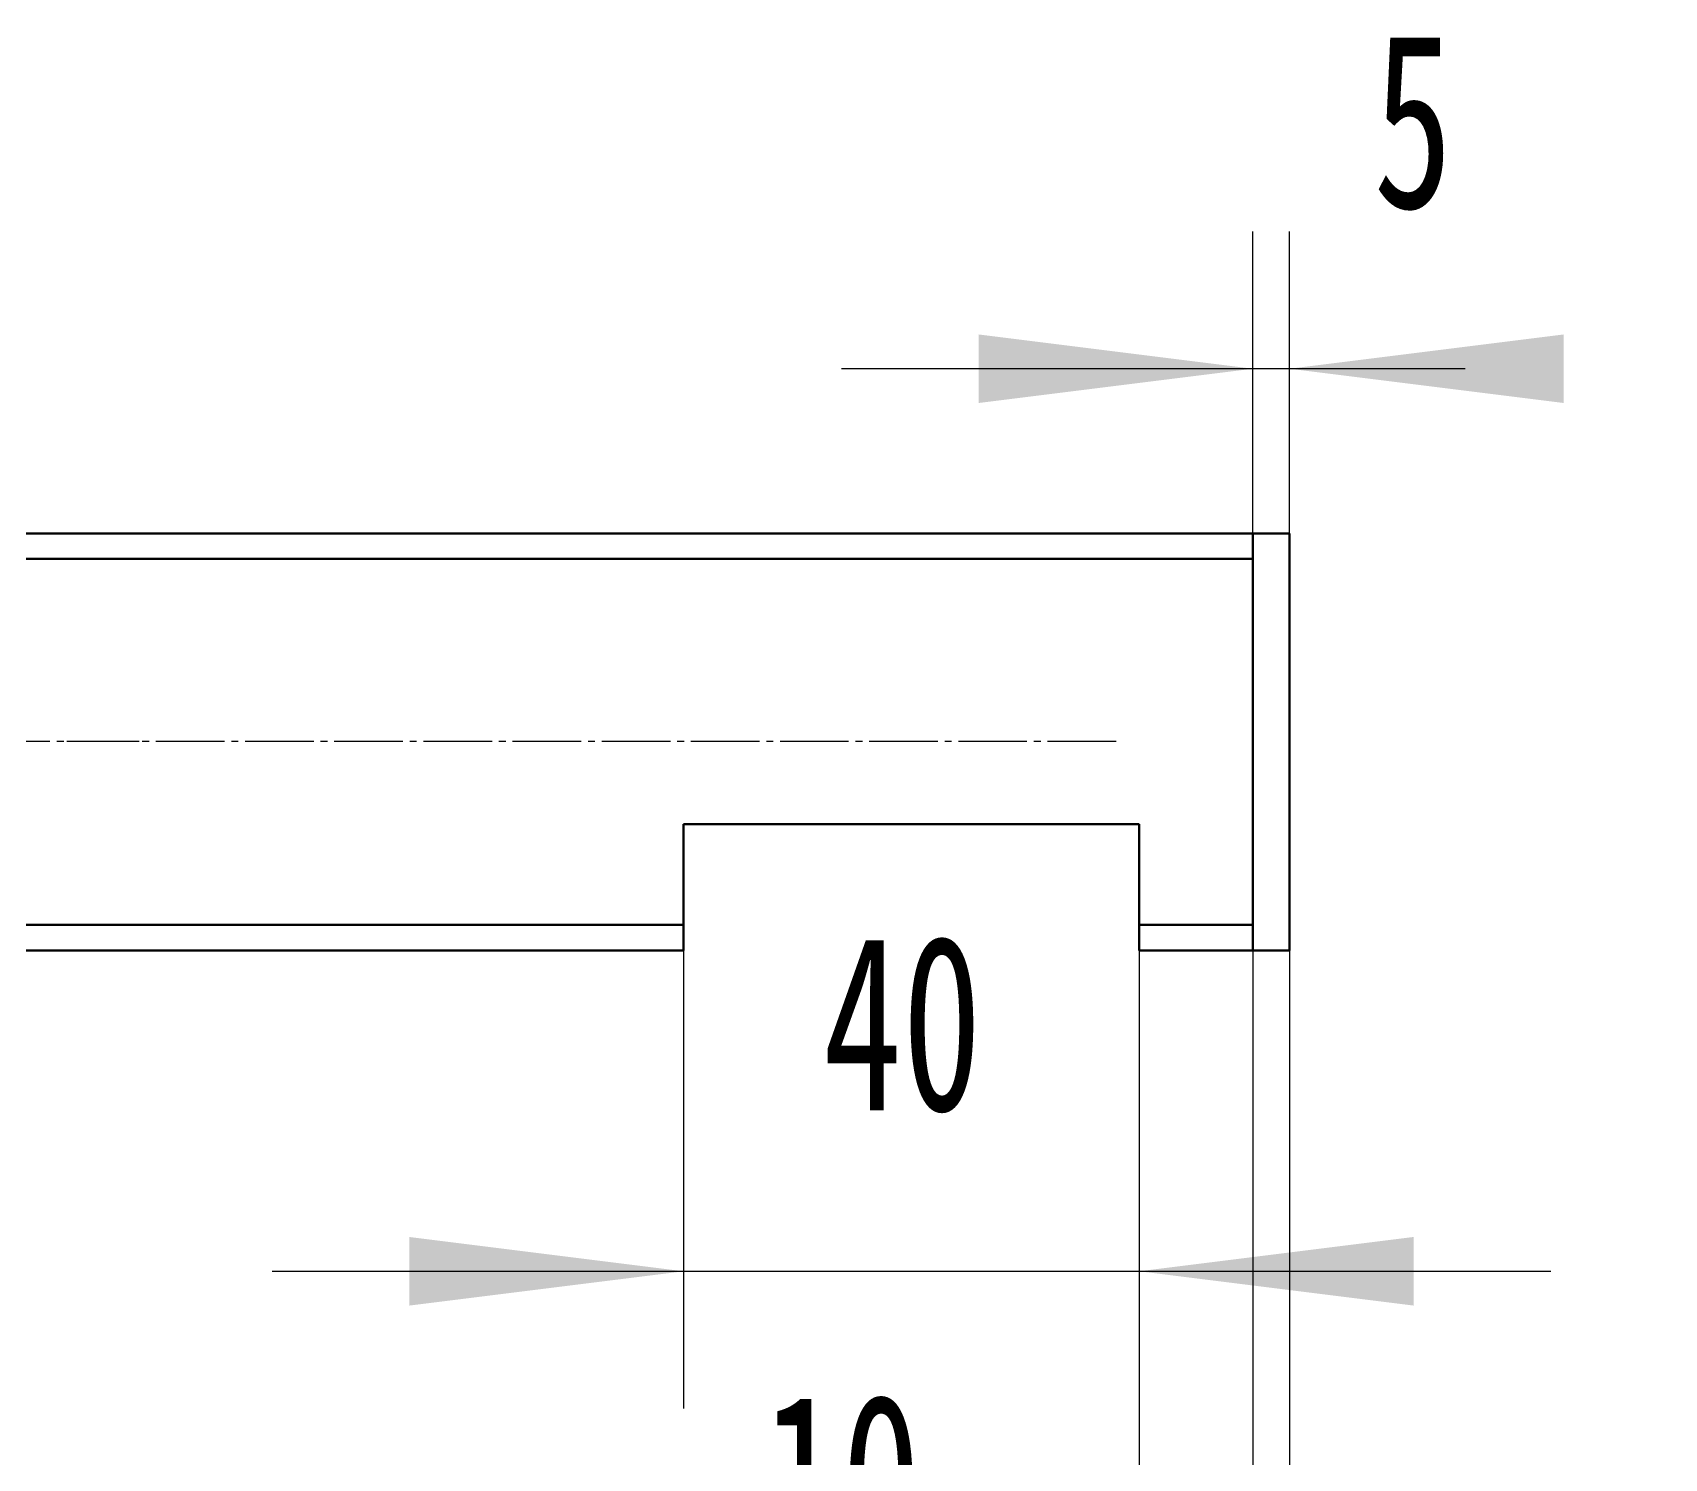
# Model space of a CAD drawing. Header units: millimetres. Extents: x -8910 to 8910, y -12615 to 12615.
# Drawn here: x 274 to 988, y 8382 to 9006 of the extents above; entities that cross this region are included whole.
import ezdxf

# ---------------------------------------------------------------- set-up
doc = ezdxf.new("R2010")
doc.units = ezdxf.units.MM
doc.linetypes.add('EB_DASHDOT', pattern=[39, 30, -3, 3, -3])
for name, color, linetype, lineweight in [('CAXA0', 7, 'Continuous', 50), ('CAXA1', 1, 'EB_DASHDOT', 25), ('CAXA3', 7, 'Continuous', 25), ('CAXA4', 3, 'Continuous', 15)]:
    doc.layers.add(name, color=color, linetype=linetype, lineweight=lineweight)
doc.styles.add('UserTxtStyle1', font='FSGB2312.ttf', dxfattribs={"width": 0.667})
doc.styles.add('标准', font='FSGB2312.ttf', dxfattribs={"width": 0.667})
doc.dimstyles.new('标准', dxfattribs={"dimtxt": 3.5, "dimasz": 4, "dimexe": 2, "dimexo": 0, "dimtad": 1, "dimdsep": 46, "dimtxsty": '标准', "dimcen": 0, "dimdle": 6, "dimaunit": 1, "dimazin": 2, "dimtfac": 1, "dimtdec": 3, "dimtmove": 0, "dimatfit": 3, "dimfxl": 0, "dimtolj": 1, "dimtzin": 0, "dimarcsym": 0})

# ---------------------------------------------------------------- blocks, each defined once
blk = doc.blocks.new('*CAXBLOCK158157')
at = {"layer": 'CAXA4', "linetype": 'Continuous', "lineweight": 25, "transparency": 16777216}
for points in [[(-687.3, 8048.9), (-567.3, 8033.9), (-567.3, 8063.9)], [(824.06, 8048.9), (704.06, 8033.9), (704.06, 8063.9)]]:
    blk.add_hatch(color=0, dxfattribs=at).paths.add_polyline_path(points, flags=0)
at = {"layer": 'CAXA4', "color": 0, "linetype": 'Continuous', "lineweight": 25, "transparency": 16777216}
for p, q in [((824.06, 8604.42), (824.06, 7988.9)), ((-687.3, 8532.42), (-687.3, 7988.9)), ((-687.3, 8048.9), (824.06, 8048.9))]:
    blk.add_line(p, q, dxfattribs=at)
at = {"layer": 'CAXA4', "color": 0, "linetype": 'Continuous', "lineweight": 25, "transparency": 16777216, "insert": (8.33, 8195.87), "char_height": 76.6, "attachment_point": 1, "style": 'UserTxtStyle1'}
blk.add_mtext('\\fFangSong_GB2312|b0|i0|p34;280', dxfattribs=at)
blk = doc.blocks.new('*CAXBLOCK159158')
at = {"layer": 'CAXA4', "linetype": 'Continuous', "lineweight": 25, "transparency": 16777216}
for points in [[(559.03, 8464.13), (439.03, 8449.13), (439.03, 8479.13)], [(758.35, 8464.13), (878.35, 8449.13), (878.35, 8479.13)]]:
    blk.add_hatch(color=0, dxfattribs=at).paths.add_polyline_path(points, flags=0)
at = {"layer": 'CAXA4', "color": 0, "linetype": 'Continuous', "lineweight": 25, "transparency": 16777216}
for p, q in [((559.03, 8659.63), (559.03, 8404.13)), ((758.35, 8604.42), (758.35, 8404.13)), ((379.03, 8464.13), (938.35, 8464.13))]:
    blk.add_line(p, q, dxfattribs=at)
at = {"layer": 'CAXA4', "color": 0, "linetype": 'Continuous', "lineweight": 25, "transparency": 16777216, "insert": (619.93, 8611.1), "char_height": 76.6, "attachment_point": 1, "style": 'UserTxtStyle1'}
blk.add_mtext('\\fFangSong_GB2312|b0|i0|p34;40', dxfattribs=at)
blk = doc.blocks.new('*CAXBLOCK160159')
at = {"layer": 'CAXA4', "linetype": 'Continuous', "lineweight": 25, "transparency": 16777216}
for points in [[(758.35, 8263.55), (638.35, 8248.55), (638.35, 8278.55)], [(808.06, 8263.55), (928.06, 8248.55), (928.06, 8278.55)]]:
    blk.add_hatch(color=0, dxfattribs=at).paths.add_polyline_path(points, flags=0)
at = {"layer": 'CAXA4', "color": 0, "linetype": 'Continuous', "lineweight": 25, "transparency": 16777216}
for p, q in [((758.35, 8604.42), (758.35, 8203.55)), ((808.06, 8604.42), (808.06, 8203.55)), ((586.55, 8263.55), (988.06, 8263.55))]:
    blk.add_line(p, q, dxfattribs=at)
at = {"layer": 'CAXA4', "color": 0, "linetype": 'Continuous', "lineweight": 25, "transparency": 16777216, "insert": (593.31, 8410.52), "char_height": 76.6, "attachment_point": 1, "style": 'UserTxtStyle1'}
blk.add_mtext('\\fFangSong_GB2312|b0|i0|p34;10', dxfattribs=at)
blk = doc.blocks.new('*CAXBLOCK161160')
at = {"layer": 'CAXA4', "linetype": 'Continuous', "lineweight": 25, "transparency": 16777216}
for points in [[(808.06, 8858.82), (688.06, 8873.82), (688.06, 8843.82)], [(824.06, 8858.82), (944.06, 8873.82), (944.06, 8843.82)]]:
    blk.add_hatch(color=0, dxfattribs=at).paths.add_polyline_path(points, flags=0)
at = {"layer": 'CAXA4', "color": 0, "linetype": 'Continuous', "lineweight": 25, "transparency": 16777216}
for p, q in [((808.06, 8786.82), (808.06, 8918.82)), ((824.06, 8786.82), (824.06, 8918.82)), ((900.95, 8858.82), (628.06, 8858.82))]:
    blk.add_line(p, q, dxfattribs=at)
at = {"layer": 'CAXA4', "color": 0, "linetype": 'Continuous', "lineweight": 25, "transparency": 16777216, "insert": (860.72, 9005.79), "char_height": 76.6, "attachment_point": 1, "style": 'UserTxtStyle1'}
blk.add_mtext('\\fFangSong_GB2312|b0|i0|p34;5', dxfattribs=at)

msp = doc.modelspace()

# ---------------------------------------------------------------- linework, layer by layer
at = {"layer": 'CAXA0'}
for p, q in [((808.059, 8786.82), (808.059, 8604.42)), ((559.031, 8659.629), (559.031, 8604.42)), ((758.352, 8659.629), (758.352, 8604.42))]:
    msp.add_line(p, q, dxfattribs=at)
at = {"layer": 'CAXA1', "color": 7, "linetype": 'Continuous', "lineweight": 70}
msp.add_line((824.059, 8786.82), (824.059, 8604.42), dxfattribs=at)
at = {"layer": 'CAXA1', "linetype": 'EB_DASHDOT', "lineweight": 25}
msp.add_line((320.875, 8695.772), (-290.635, 8695.772), dxfattribs=at)
at = {"layer": 'CAXA1'}
msp.add_line((748.248, 8695.748), (286.841, 8695.748), dxfattribs=at)
at = {"layer": 'CAXA3', "linetype": 'Continuous', "lineweight": 70}
for p, q in [((824.059, 8786.82), (52.898, 8786.82)), ((808.059, 8775.62), (-370.313, 8775.62)), ((758.352, 8659.629), (559.031, 8659.629)), ((559.031, 8615.62), (-425.114, 8615.62)), ((808.059, 8615.62), (758.352, 8615.62)), ((559.031, 8604.42), (18.102, 8604.42)), ((824.059, 8604.42), (758.352, 8604.42))]:
    msp.add_line(p, q, dxfattribs=at)

# ---------------------------------------------------------------- dimensions: what is measured, and where the dimension line sits
at = {"layer": 'CAXA4'}
dim = msp.add_linear_dim(base=(878.186, 8858.82), p1=(824.059, 8786.82), p2=(808.059, 8786.82), angle=0, text='\\fFangSong_GB2312;5', dimstyle='标准', dxfattribs=at)
dim.commit()
dim.dimension.update_dxf_attribs({"geometry": '*CAXBLOCK161160', "text_midpoint": (878.186, 8953.32)})
for base, p1, p2, text, picture, middle in [((658.692, 8464.128), (559.031, 8659.629), (758.352, 8604.42), '\\fFangSong_GB2312;40', '*CAXBLOCK159158', (658.692, 8558.628)), ((174.986, 8048.899), (-687.297, 8532.42), (824.059, 8604.42), '\\fFangSong_GB2312;280', '*CAXBLOCK158157', (68.381, 8143.399)), ((632.066, 8263.551), (758.352, 8604.42), (808.059, 8604.42), '\\fFangSong_GB2312;10', '*CAXBLOCK160159', (632.066, 8358.051))]:
    dim = msp.add_linear_dim(base=base, p1=p1, p2=p2, text=text, dimstyle='标准', dxfattribs=at)
    dim.commit()
    dim.dimension.update_dxf_attribs({"geometry": picture, "text_midpoint": middle})

doc.saveas('drawing.dxf')
